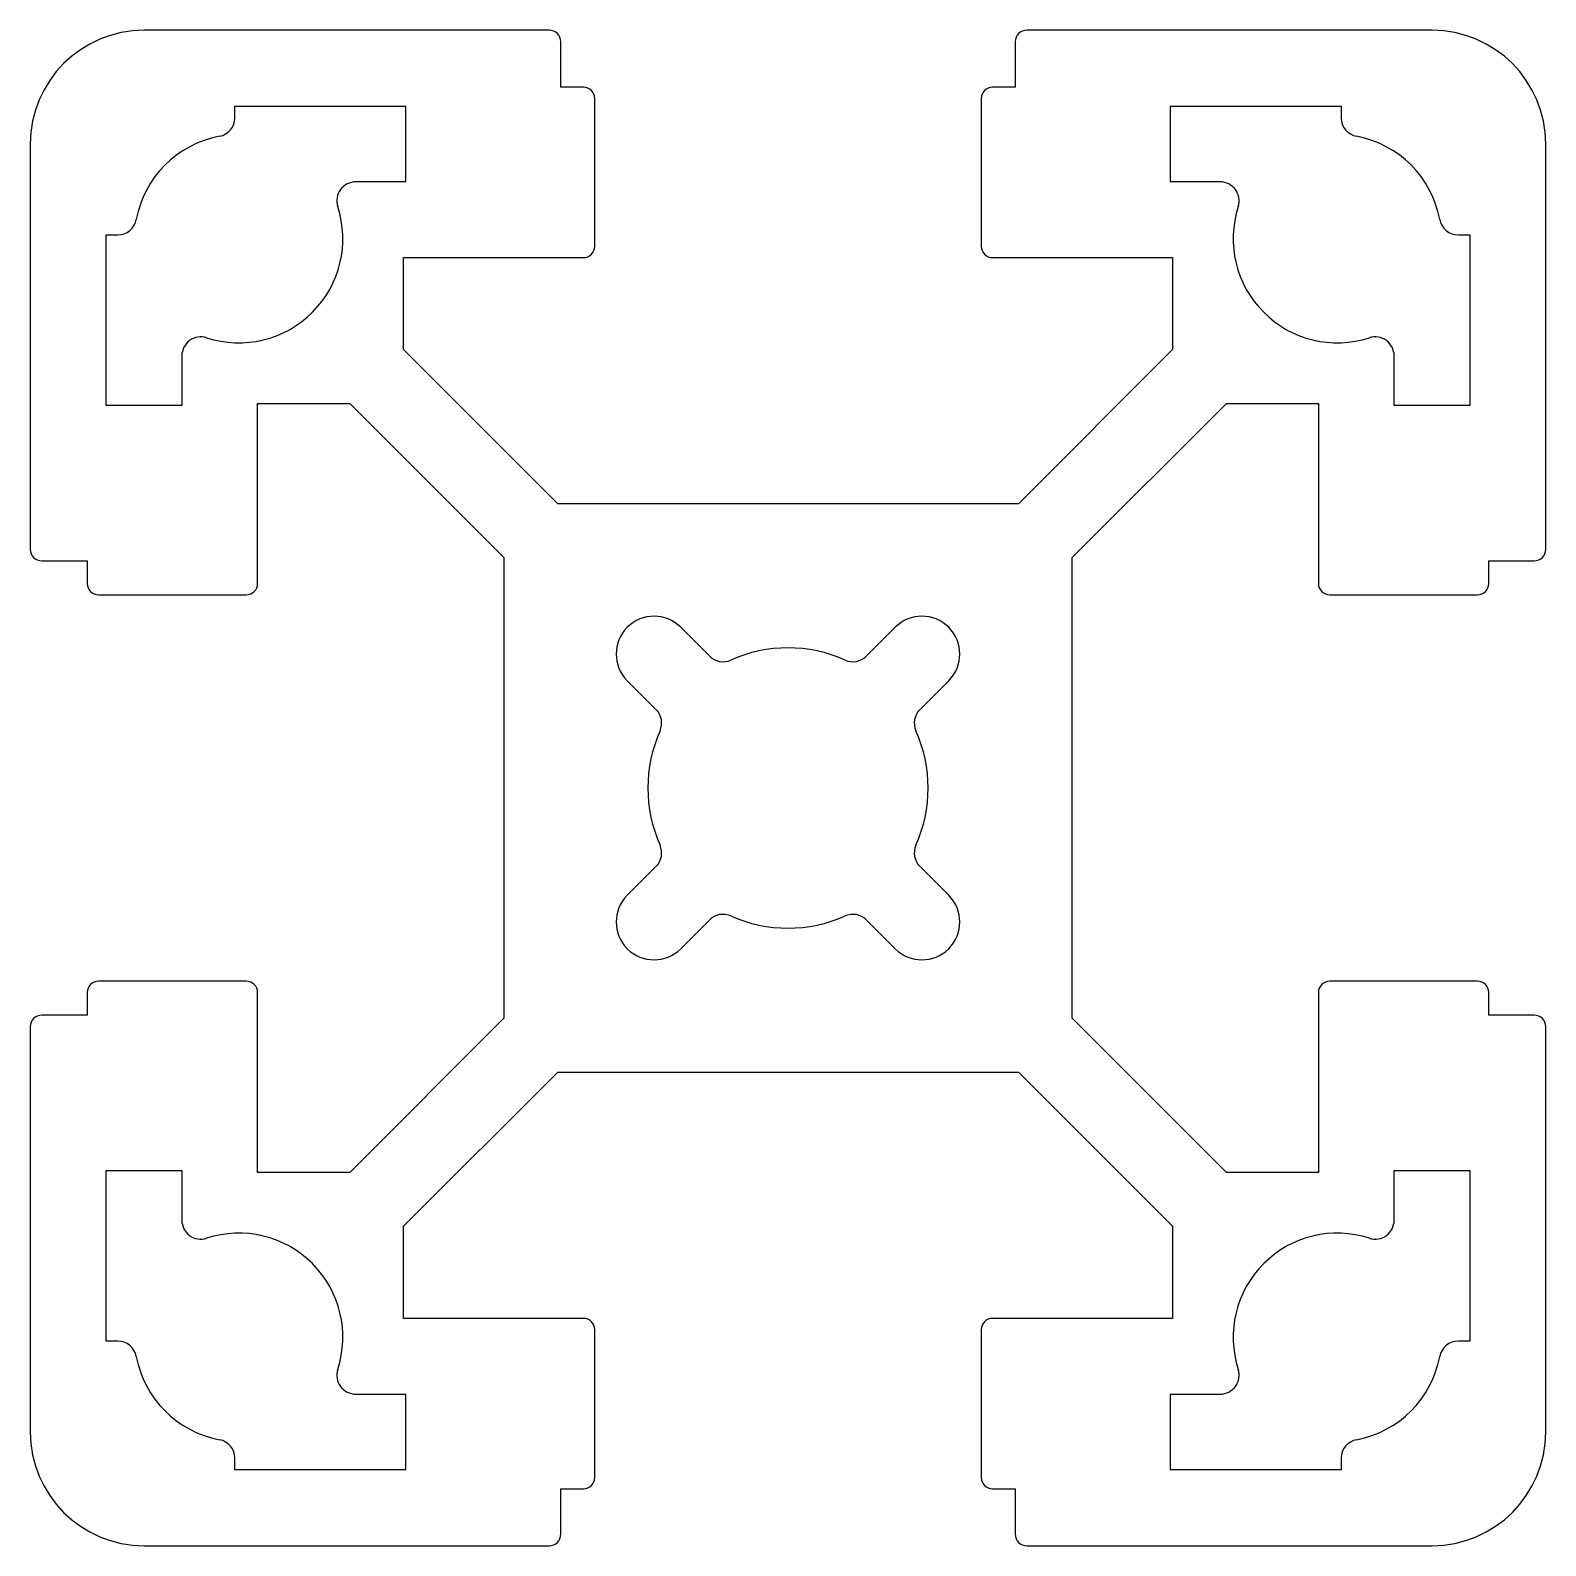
# Model space of a CAD drawing. Extents: x 2561.5 to 2601.5, y 2151.1 to 2191.1.
import ezdxf

# ---------------------------------------------------------------- set-up
doc = ezdxf.new("R2010")
doc.units = 0
doc.layers.get('0').update_dxf_attribs({"linetype": 'CONTINUOUS'})

msp = doc.modelspace()

# ---------------------------------------------------------------- linework, layer by layer
for p, q in [((2575.24, 2191.145), (2564.54, 2191.145)), ((2575.54, 2189.645), (2575.54, 2190.845)), ((2587.54, 2190.845), (2587.54, 2189.645)), ((2598.54, 2191.145), (2587.84, 2191.145)), ((2576.14, 2189.645), (2575.54, 2189.645)), ((2587.54, 2189.645), (2586.94, 2189.645)), ((2576.44, 2185.445), (2576.44, 2189.345)), ((2586.64, 2189.345), (2586.64, 2185.445)), ((2566.94, 2189.145), (2571.44, 2189.145)), ((2566.94, 2188.839), (2566.94, 2189.145)), ((2571.44, 2189.145), (2571.44, 2187.145)), ((2591.64, 2187.145), (2591.64, 2189.145)), ((2591.64, 2189.145), (2596.14, 2189.145)), ((2596.14, 2189.145), (2596.14, 2188.839)), ((2561.54, 2188.145), (2561.54, 2177.445)), ((2601.54, 2177.445), (2601.54, 2188.145)), ((2571.44, 2187.145), (2570.132, 2187.145)), ((2592.947, 2187.145), (2591.64, 2187.145)), ((2563.54, 2181.245), (2563.54, 2185.745)), ((2563.54, 2185.745), (2563.846, 2185.745)), ((2599.234, 2185.745), (2599.54, 2185.745)), ((2599.54, 2185.745), (2599.54, 2181.245)), ((2571.39, 2182.715), (2571.39, 2185.145)), ((2571.39, 2185.145), (2576.14, 2185.145)), ((2586.94, 2185.145), (2591.69, 2185.145)), ((2591.69, 2185.145), (2591.69, 2182.715)), ((2565.54, 2182.552), (2565.54, 2181.245)), ((2575.46, 2178.645), (2571.39, 2182.715)), ((2591.69, 2182.715), (2587.62, 2178.645)), ((2597.54, 2181.245), (2597.54, 2182.552)), ((2565.54, 2181.245), (2563.54, 2181.245)), ((2567.54, 2176.545), (2567.54, 2181.295)), ((2567.54, 2181.295), (2569.97, 2181.295)), ((2569.97, 2181.295), (2574.04, 2177.225)), ((2589.04, 2177.225), (2593.11, 2181.295)), ((2593.11, 2181.295), (2595.54, 2181.295)), ((2595.54, 2181.295), (2595.54, 2176.545)), ((2599.54, 2181.245), (2597.54, 2181.245)), ((2587.62, 2178.645), (2575.46, 2178.645)), ((2574.04, 2177.225), (2574.04, 2165.065)), ((2589.04, 2165.065), (2589.04, 2177.225)), ((2561.84, 2177.145), (2563.04, 2177.145)), ((2563.04, 2177.145), (2563.04, 2176.545)), ((2600.04, 2176.545), (2600.04, 2177.145)), ((2600.04, 2177.145), (2601.24, 2177.145)), ((2563.34, 2176.245), (2567.24, 2176.245)), ((2595.84, 2176.245), (2599.74, 2176.245)), ((2578.711, 2175.387), (2579.473, 2174.626)), ((2583.607, 2174.626), (2584.368, 2175.387)), ((2578.059, 2173.212), (2577.297, 2173.973)), ((2585.782, 2173.973), (2585.021, 2173.212)), ((2577.297, 2168.316), (2578.059, 2169.078)), ((2585.021, 2169.078), (2585.782, 2168.316)), ((2579.473, 2167.664), (2578.711, 2166.902)), ((2584.368, 2166.902), (2583.607, 2167.664)), ((2567.24, 2166.045), (2563.34, 2166.045)), ((2599.74, 2166.045), (2595.84, 2166.045)), ((2563.04, 2165.745), (2563.04, 2165.145)), ((2567.54, 2160.995), (2567.54, 2165.745)), ((2595.54, 2165.745), (2595.54, 2160.995)), ((2600.04, 2165.145), (2600.04, 2165.745)), ((2561.54, 2164.845), (2561.54, 2154.145)), ((2563.04, 2165.145), (2561.84, 2165.145)), ((2574.04, 2165.065), (2569.97, 2160.995)), ((2593.11, 2160.995), (2589.04, 2165.065)), ((2601.24, 2165.145), (2600.04, 2165.145)), ((2601.54, 2154.145), (2601.54, 2164.845)), ((2571.39, 2159.575), (2575.46, 2163.645)), ((2575.46, 2163.645), (2587.62, 2163.645)), ((2587.62, 2163.645), (2591.69, 2159.575)), ((2563.54, 2156.545), (2563.54, 2161.045)), ((2563.54, 2161.045), (2565.54, 2161.045)), ((2565.54, 2161.045), (2565.54, 2159.737)), ((2569.97, 2160.995), (2567.54, 2160.995)), ((2595.54, 2160.995), (2593.11, 2160.995)), ((2597.54, 2159.737), (2597.54, 2161.045)), ((2597.54, 2161.045), (2599.54, 2161.045)), ((2599.54, 2161.045), (2599.54, 2156.545)), ((2571.39, 2157.145), (2571.39, 2159.575)), ((2591.69, 2159.575), (2591.69, 2157.145)), ((2576.14, 2157.145), (2571.39, 2157.145)), ((2576.44, 2152.945), (2576.44, 2156.845)), ((2586.64, 2156.845), (2586.64, 2152.945)), ((2591.69, 2157.145), (2586.94, 2157.145)), ((2563.846, 2156.545), (2563.54, 2156.545)), ((2599.54, 2156.545), (2599.234, 2156.545)), ((2570.132, 2155.145), (2571.44, 2155.145)), ((2571.44, 2155.145), (2571.44, 2153.145)), ((2591.64, 2153.145), (2591.64, 2155.145)), ((2591.64, 2155.145), (2592.947, 2155.145)), ((2566.94, 2153.145), (2566.94, 2153.451)), ((2596.14, 2153.451), (2596.14, 2153.145)), ((2571.44, 2153.145), (2566.94, 2153.145)), ((2596.14, 2153.145), (2591.64, 2153.145)), ((2575.54, 2151.445), (2575.54, 2152.645)), ((2575.54, 2152.645), (2576.14, 2152.645)), ((2586.94, 2152.645), (2587.54, 2152.645)), ((2587.54, 2152.645), (2587.54, 2151.445)), ((2564.54, 2151.145), (2575.24, 2151.145)), ((2587.84, 2151.145), (2598.54, 2151.145))]:
    msp.add_line(p, q)
for centre, radius, start, end in [((2564.54, 2188.145), 3, 90, 180), ((2575.24, 2190.845), 0.3, 0, 90), ((2587.84, 2190.845), 0.3, 90, 180), ((2598.54, 2188.145), 3, 0, 90), ((2576.14, 2189.345), 0.3, 0, 90), ((2586.94, 2189.345), 0.3, 90, 180), ((2566.44, 2188.839), 0.5, 280.6387, 360), ((2596.64, 2188.839), 0.5, 180, 259.3613), ((2567.04, 2185.645), 2.75, 100.6387, 169.3613), ((2596.04, 2185.645), 2.75, 10.6387, 79.3613), ((2570.132, 2186.645), 0.5, 90, 197.9202), ((2592.947, 2186.645), 0.5, 342.0798, 90), ((2567.04, 2185.645), 2.75, 252.0798, 17.9202), ((2596.04, 2185.645), 2.75, 162.0798, 287.9202), ((2563.846, 2186.245), 0.5, 270, 349.3613), ((2599.234, 2186.245), 0.5, 190.6387, 270), ((2576.14, 2185.445), 0.3, 270, 360), ((2586.94, 2185.445), 0.3, 180, 270), ((2566.04, 2182.552), 0.5, 72.0798, 180), ((2597.04, 2182.552), 0.5, 0, 107.9202), ((2561.84, 2177.445), 0.3, 180, 270), ((2601.24, 2177.445), 0.3, 270, 0), ((2563.34, 2176.545), 0.3, 180, 270), ((2567.24, 2176.545), 0.3, 270, 0), ((2595.84, 2176.545), 0.3, 180, 270), ((2599.74, 2176.545), 0.3, 270, 0), ((2578.004, 2174.68), 1, 45, 225), ((2585.075, 2174.68), 1, 315, 135), ((2581.54, 2171.145), 3.7, 65.9248, 114.0752), ((2579.826, 2174.979), 0.5, 225, 294.0752), ((2583.253, 2174.979), 0.5, 245.9248, 315), ((2577.705, 2172.858), 0.5, 335.9248, 45), ((2585.374, 2172.858), 0.5, 135, 204.0752), ((2581.54, 2171.145), 3.7, 155.9248, 204.0752), ((2581.54, 2171.145), 3.7, 335.9248, 24.0752), ((2577.705, 2169.431), 0.5, 315, 24.0752), ((2585.374, 2169.431), 0.5, 155.9248, 225), ((2578.004, 2167.609), 1, 135, 315), ((2585.075, 2167.609), 1, 225, 45), ((2579.826, 2167.31), 0.5, 65.9248, 135), ((2581.54, 2171.145), 3.7, 245.9248, 294.0752), ((2583.253, 2167.31), 0.5, 45, 114.0752), ((2563.34, 2165.745), 0.3, 90, 180), ((2567.24, 2165.745), 0.3, 0, 90), ((2595.84, 2165.745), 0.3, 90, 180), ((2599.74, 2165.745), 0.3, 0, 90), ((2561.84, 2164.845), 0.3, 90, 180), ((2601.24, 2164.845), 0.3, 0, 90), ((2566.04, 2159.737), 0.5, 180, 287.9202), ((2597.04, 2159.737), 0.5, 252.0798, 0), ((2567.04, 2156.645), 2.75, 342.0798, 107.9202), ((2596.04, 2156.645), 2.75, 72.0798, 197.9202), ((2576.14, 2156.845), 0.3, 0, 90), ((2586.94, 2156.845), 0.3, 90, 180), ((2563.846, 2156.045), 0.5, 10.6387, 90), ((2599.234, 2156.045), 0.5, 90, 169.3613), ((2567.04, 2156.645), 2.75, 190.6387, 259.3613), ((2596.04, 2156.645), 2.75, 280.6387, 349.3613), ((2570.132, 2155.645), 0.5, 162.0798, 270), ((2592.947, 2155.645), 0.5, 270, 17.9202), ((2564.54, 2154.145), 3, 180, 270), ((2598.54, 2154.145), 3, 270, 360), ((2566.44, 2153.451), 0.5, 0, 79.3613), ((2596.64, 2153.451), 0.5, 100.6387, 180), ((2576.14, 2152.945), 0.3, 270, 360), ((2586.94, 2152.945), 0.3, 180, 270), ((2575.24, 2151.445), 0.3, 270, 0), ((2587.84, 2151.445), 0.3, 180, 270)]:
    msp.add_arc(centre, radius, start, end)

doc.saveas('drawing.dxf')
